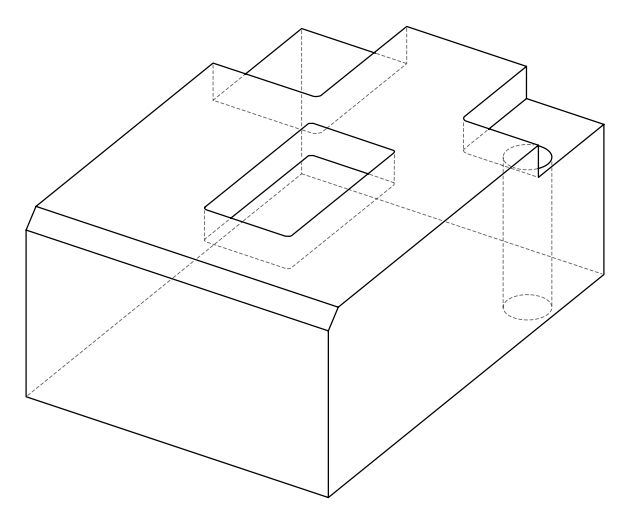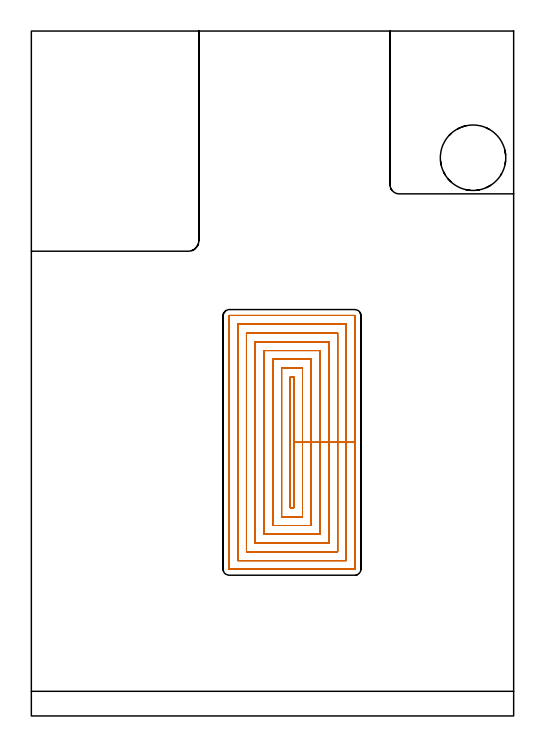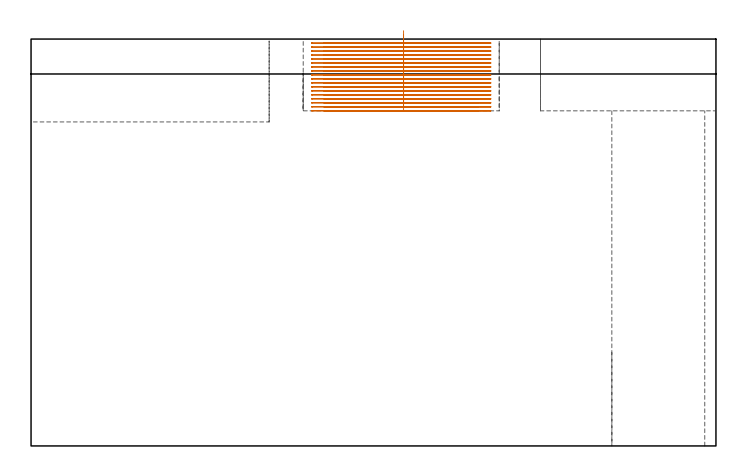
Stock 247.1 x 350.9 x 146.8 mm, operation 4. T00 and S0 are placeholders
(PLAN: 5 operations, 4 tool changes, 160.6 min)
(1 AREA_MILL | FG_CHAMFER_SURFACE | UGT0205_001 | 10.11 min | 19616 mm3)
(2 MILL_CORNER_NOTCH_RECTANGULAR | CORNER_NOTCH_RECTANGULAR | NXT0201_009 | Follow Part, ap 2, ae 75% | 29.83 min | 136631 mm3)
(3 MILL_CORNER_NOTCH_RECTANGULAR_1 | CORNER_NOTCH_RECTANGULAR_1 | NXT0201_013 | Follow Part, ap 2.5, ae 75% | 38.9 min | 289515 mm3)
(4 MILL_RECTANGULAR_POCKET | POCKET_RECTANGULAR_STRAIGHT | NXT0201_008 | Follow Part, ap 1.5, ae 75% | 78.38 min | 249045 mm3)
(5 MILL_THROUGH_HOLE_FROM_SOLID_MATERIAL | STEP1HOLE | UGT0201_018 | Circular | 3.38 min | 106602 mm3)
(TOOL UGT0205_001 | Chamfer Mill 20 x 3 x 45 deg. | D20 FL50 Z2)
(TOOL NXT0201_009 | ENDMILL 8mm [2P460-0800-NA 1630] | D8 FL26 Z6)
(TOOL NXT0201_013 | ENDMILL 10mm | D10 FL30 Z4)
(TOOL NXT0201_008 | ENDMILL 6mm [2P460-0600-NA 1630] | D6 FL26 Z6)
(TOOL UGT0201_018 | End mill 30 mm | D30 FL50 Z4)
(OP 4 MILL_RECTANGULAR_POCKET)
G17 G21 G94 G90
T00 M6
G54
G17 G0 G90 X134.4 Y123.584 S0 M3
G43 Z156.8 H1
Z149.8
G94 G1 Y140.15 Z145.361 F250.
Y173.7 F500.
X132.7
Y106.6
X134.4
Y140.15
X138.9
Y178.2
X128.2
Y102.1
X138.9
Y140.15
X143.4
Y182.7
X123.7
Y97.6
X143.4
Y140.15
X147.9
Y187.2
X119.2
Y93.1
X147.9
Y140.15
X152.4
Y191.7
X114.7
Y88.6
X152.4
Y140.15
X156.9
Y196.2
X110.2
Y84.1
X156.9
Y140.15
X161.4
Y200.7
X105.7
Y79.6
X161.4
Y140.15
X165.9
Y205.
G3 X165.7 Y205.2 R0.2
G1 X101.4
G3 X101.2 Y205. R0.2
G1 Y75.3
G3 X101.4 Y75.1 R0.2
G1 X165.7
G3 X165.9 Y75.3 R0.2
G1 Y140.15
Y141.15
G0 X134.4 Y123.584 Z148.361
G1 Y140.15 Z143.922 F250.
Y173.7 F500.
X132.7
Y106.6
X134.4
Y140.15
X138.9
Y178.2
X128.2
Y102.1
X138.9
Y140.15
X143.4
Y182.7
X123.7
Y97.6
X143.4
Y140.15
X147.9
Y187.2
X119.2
Y93.1
X147.9
Y140.15
X152.4
Y191.7
X114.7
Y88.6
X152.4
Y140.15
X156.9
Y196.2
X110.2
Y84.1
X156.9
Y140.15
X161.4
Y200.7
X105.7
Y79.6
X161.4
Y140.15
X165.9
Y205.
G3 X165.7 Y205.2 R0.2
G1 X101.4
G3 X101.2 Y205. R0.2
G1 Y75.3
G3 X101.4 Y75.1 R0.2
G1 X165.7
G3 X165.9 Y75.3 R0.2
G1 Y140.15
Y141.15
G0 X134.4 Y123.584 Z146.922
G1 Y140.15 Z142.483 F250.
Y173.7 F500.
X132.7
Y106.6
X134.4
Y140.15
X138.9
Y178.2
X128.2
Y102.1
X138.9
Y140.15
X143.4
Y182.7
X123.7
Y97.6
X143.4
Y140.15
X147.9
Y187.2
X119.2
Y93.1
X147.9
Y140.15
X152.4
Y191.7
X114.7
Y88.6
X152.4
Y140.15
X156.9
Y196.2
X110.2
Y84.1
X156.9
Y140.15
X161.4
Y200.7
X105.7
Y79.6
X161.4
Y140.15
X165.9
Y205.
G3 X165.7 Y205.2 R0.2
G1 X101.4
G3 X101.2 Y205. R0.2
G1 Y75.3
G3 X101.4 Y75.1 R0.2
G1 X165.7
G3 X165.9 Y75.3 R0.2
G1 Y140.15
Y141.15
G0 X134.4 Y123.584 Z145.483
G1 Y140.15 Z141.044 F250.
Y173.7 F500.
X132.7
Y106.6
X134.4
Y140.15
X138.9
Y178.2
X128.2
Y102.1
X138.9
Y140.15
X143.4
Y182.7
X123.7
Y97.6
X143.4
Y140.15
X147.9
Y187.2
X119.2
Y93.1
X147.9
Y140.15
X152.4
Y191.7
X114.7
Y88.6
X152.4
Y140.15
X156.9
Y196.2
X110.2
Y84.1
X156.9
Y140.15
X161.4
Y200.7
X105.7
Y79.6
X161.4
Y140.15
X165.9
Y205.
G3 X165.7 Y205.2 R0.2
G1 X101.4
G3 X101.2 Y205. R0.2
G1 Y75.3
G3 X101.4 Y75.1 R0.2
G1 X165.7
G3 X165.9 Y75.3 R0.2
G1 Y140.15
Y141.15
G0 X134.4 Y123.584 Z144.044
G1 Y140.15 Z139.605 F250.
Y173.7 F500.
X132.7
Y106.6
X134.4
Y140.15
X138.9
Y178.2
X128.2
Y102.1
X138.9
Y140.15
X143.4
Y182.7
X123.7
Y97.6
X143.4
Y140.15
X147.9
Y187.2
X119.2
Y93.1
X147.9
Y140.15
X152.4
Y191.7
X114.7
Y88.6
X152.4
Y140.15
X156.9
Y196.2
X110.2
Y84.1
X156.9
Y140.15
X161.4
Y200.7
X105.7
Y79.6
X161.4
Y140.15
X165.9
Y205.
G3 X165.7 Y205.2 R0.2
G1 X101.4
G3 X101.2 Y205. R0.2
G1 Y75.3
G3 X101.4 Y75.1 R0.2
G1 X165.7
G3 X165.9 Y75.3 R0.2
G1 Y140.15
Y141.15
G0 X134.4 Y123.584 Z142.605
G1 Y140.15 Z138.167 F250.
Y173.7 F500.
X132.7
Y106.6
X134.4
Y140.15
X138.9
Y178.2
X128.2
Y102.1
X138.9
Y140.15
X143.4
Y182.7
X123.7
Y97.6
X143.4
Y140.15
X147.9
Y187.2
X119.2
Y93.1
X147.9
Y140.15
X152.4
Y191.7
X114.7
Y88.6
X152.4
Y140.15
X156.9
Y196.2
X110.2
Y84.1
X156.9
Y140.15
X161.4
Y200.7
X105.7
Y79.6
X161.4
Y140.15
X165.9
Y205.
G3 X165.7 Y205.2 R0.2
G1 X101.4
G3 X101.2 Y205. R0.2
G1 Y75.3
G3 X101.4 Y75.1 R0.2
G1 X165.7
G3 X165.9 Y75.3 R0.2
G1 Y140.15
Y141.15
G0 X134.4 Y123.584 Z141.167
G1 Y140.15 Z136.728 F250.
Y173.7 F500.
X132.7
Y106.6
X134.4
Y140.15
X138.9
Y178.2
X128.2
Y102.1
X138.9
Y140.15
X143.4
Y182.7
X123.7
Y97.6
X143.4
Y140.15
X147.9
Y187.2
X119.2
Y93.1
X147.9
Y140.15
X152.4
Y191.7
X114.7
Y88.6
X152.4
Y140.15
X156.9
Y196.2
X110.2
Y84.1
X156.9
Y140.15
X161.4
Y200.7
X105.7
Y79.6
X161.4
Y140.15
X165.9
Y205.
G3 X165.7 Y205.2 R0.2
G1 X101.4
G3 X101.2 Y205. R0.2
G1 Y75.3
G3 X101.4 Y75.1 R0.2
G1 X165.7
G3 X165.9 Y75.3 R0.2
G1 Y140.15
Y141.15
G0 X134.4 Y123.584 Z139.728
G1 Y140.15 Z135.289 F250.
Y173.7 F500.
X132.7
Y106.6
X134.4
Y140.15
X138.9
Y178.2
X128.2
Y102.1
X138.9
Y140.15
X143.4
Y182.7
X123.7
Y97.6
X143.4
Y140.15
X147.9
Y187.2
X119.2
Y93.1
X147.9
Y140.15
X152.4
Y191.7
X114.7
Y88.6
X152.4
Y140.15
X156.9
Y196.2
X110.2
Y84.1
X156.9
Y140.15
X161.4
Y200.7
X105.7
Y79.6
X161.4
Y140.15
X165.9
Y205.
G3 X165.7 Y205.2 R0.2
G1 X101.4
G3 X101.2 Y205. R0.2
G1 Y75.3
G3 X101.4 Y75.1 R0.2
G1 X165.7
G3 X165.9 Y75.3 R0.2
G1 Y140.15
Y141.15
G0 X134.4 Y123.584 Z138.289
G1 Y140.15 Z133.85 F250.
Y173.7 F500.
X132.7
Y106.6
X134.4
Y140.15
X138.9
Y178.2
X128.2
Y102.1
X138.9
Y140.15
X143.4
Y182.7
X123.7
Y97.6
X143.4
Y140.15
X147.9
Y187.2
X119.2
Y93.1
X147.9
Y140.15
X152.4
Y191.7
X114.7
Y88.6
X152.4
Y140.15
X156.9
Y196.2
X110.2
Y84.1
X156.9
Y140.15
X161.4
Y200.7
X105.7
Y79.6
X161.4
Y140.15
X165.9
Y205.
G3 X165.7 Y205.2 R0.2
G1 X101.4
G3 X101.2 Y205. R0.2
G1 Y75.3
G3 X101.4 Y75.1 R0.2
G1 X165.7
G3 X165.9 Y75.3 R0.2
G1 Y140.15
Y141.15
G0 X134.4 Y123.584 Z136.85
G1 Y140.15 Z132.411 F250.
Y173.7 F500.
X132.7
Y106.6
X134.4
Y140.15
X138.9
Y178.2
X128.2
Y102.1
X138.9
Y140.15
X143.4
Y182.7
X123.7
Y97.6
X143.4
Y140.15
X147.9
Y187.2
X119.2
Y93.1
X147.9
Y140.15
X152.4
Y191.7
X114.7
Y88.6
X152.4
Y140.15
X156.9
Y196.2
X110.2
Y84.1
X156.9
Y140.15
X161.4
Y200.7
X105.7
Y79.6
X161.4
Y140.15
X165.9
Y205.
G3 X165.7 Y205.2 R0.2
G1 X101.4
G3 X101.2 Y205. R0.2
G1 Y75.3
G3 X101.4 Y75.1 R0.2
G1 X165.7
G3 X165.9 Y75.3 R0.2
G1 Y140.15
Y141.15
G0 X134.4 Y123.584 Z135.411
G1 Y140.15 Z130.972 F250.
Y173.7 F500.
X132.7
Y106.6
X134.4
Y140.15
X138.9
Y178.2
X128.2
Y102.1
X138.9
Y140.15
X143.4
Y182.7
X123.7
Y97.6
X143.4
Y140.15
X147.9
Y187.2
X119.2
Y93.1
X147.9
Y140.15
X152.4
Y191.7
X114.7
Y88.6
X152.4
Y140.15
X156.9
Y196.2
X110.2
Y84.1
X156.9
Y140.15
X161.4
Y200.7
X105.7
Y79.6
X161.4
Y140.15
X165.9
Y205.
G3 X165.7 Y205.2 R0.2
G1 X101.4
G3 X101.2 Y205. R0.2
G1 Y75.3
G3 X101.4 Y75.1 R0.2
G1 X165.7
G3 X165.9 Y75.3 R0.2
G1 Y140.15
Y141.15
G0 X134.4 Y123.584 Z133.972
G1 Y140.15 Z129.533 F250.
Y173.7 F500.
X132.7
Y106.6
X134.4
Y140.15
X138.9
Y178.2
X128.2
Y102.1
X138.9
Y140.15
X143.4
Y182.7
X123.7
Y97.6
X143.4
Y140.15
X147.9
Y187.2
X119.2
Y93.1
X147.9
Y140.15
X152.4
Y191.7
X114.7
Y88.6
X152.4
Y140.15
X156.9
Y196.2
X110.2
Y84.1
X156.9
Y140.15
X161.4
Y200.7
X105.7
Y79.6
X161.4
Y140.15
X165.9
Y205.
G3 X165.7 Y205.2 R0.2
G1 X101.4
G3 X101.2 Y205. R0.2
G1 Y75.3
G3 X101.4 Y75.1 R0.2
G1 X165.7
G3 X165.9 Y75.3 R0.2
G1 Y140.15
Y141.15
G0 X134.4 Y123.584 Z132.533
G1 Y140.15 Z128.094 F250.
Y173.7 F500.
X132.7
Y106.6
X134.4
Y140.15
X138.9
Y178.2
X128.2
Y102.1
X138.9
Y140.15
X143.4
Y182.7
X123.7
Y97.6
X143.4
Y140.15
X147.9
Y187.2
X119.2
Y93.1
X147.9
Y140.15
X152.4
Y191.7
X114.7
Y88.6
X152.4
Y140.15
X156.9
Y196.2
X110.2
Y84.1
X156.9
Y140.15
X161.4
Y200.7
X105.7
Y79.6
X161.4
Y140.15
X165.9
Y205.
G3 X165.7 Y205.2 R0.2
G1 X101.4
G3 X101.2 Y205. R0.2
G1 Y75.3
G3 X101.4 Y75.1 R0.2
G1 X165.7
G3 X165.9 Y75.3 R0.2
G1 Y140.15
Y141.15
G0 X134.4 Y123.584 Z131.094
G1 Y140.15 Z126.656 F250.
Y173.7 F500.
X132.7
Y106.6
X134.4
Y140.15
X138.9
Y178.2
X128.2
Y102.1
X138.9
Y140.15
X143.4
Y182.7
X123.7
Y97.6
X143.4
Y140.15
X147.9
Y187.2
X119.2
Y93.1
X147.9
Y140.15
X152.4
Y191.7
X114.7
Y88.6
X152.4
Y140.15
X156.9
Y196.2
X110.2
Y84.1
X156.9
Y140.15
X161.4
Y200.7
X105.7
Y79.6
X161.4
Y140.15
X165.9
Y205.
G3 X165.7 Y205.2 R0.2
G1 X101.4
G3 X101.2 Y205. R0.2
G1 Y75.3
G3 X101.4 Y75.1 R0.2
G1 X165.7
G3 X165.9 Y75.3 R0.2
G1 Y140.15
Y141.15
G0 X134.4 Y123.584 Z129.656
G1 Y140.15 Z125.217 F250.
Y173.7 F500.
X132.7
Y106.6
X134.4
Y140.15
X138.9
Y178.2
X128.2
Y102.1
X138.9
Y140.15
X143.4
Y182.7
X123.7
Y97.6
X143.4
Y140.15
X147.9
Y187.2
X119.2
Y93.1
X147.9
Y140.15
X152.4
Y191.7
X114.7
Y88.6
X152.4
Y140.15
X156.9
Y196.2
X110.2
Y84.1
X156.9
Y140.15
X161.4
Y200.7
X105.7
Y79.6
X161.4
Y140.15
X165.9
Y205.
G3 X165.7 Y205.2 R0.2
G1 X101.4
G3 X101.2 Y205. R0.2
G1 Y75.3
G3 X101.4 Y75.1 R0.2
G1 X165.7
G3 X165.9 Y75.3 R0.2
G1 Y140.15
Y141.15
G0 X134.4 Y123.584 Z128.217
G1 Y140.15 Z123.778 F250.
Y173.7 F500.
X132.7
Y106.6
X134.4
Y140.15
X138.9
Y178.2
X128.2
Y102.1
X138.9
Y140.15
X143.4
Y182.7
X123.7
Y97.6
X143.4
Y140.15
X147.9
Y187.2
X119.2
Y93.1
X147.9
Y140.15
X152.4
Y191.7
X114.7
Y88.6
X152.4
Y140.15
X156.9
Y196.2
X110.2
Y84.1
X156.9
Y140.15
X161.4
Y200.7
X105.7
Y79.6
X161.4
Y140.15
X165.9
Y205.
G3 X165.7 Y205.2 R0.2
G1 X101.4
G3 X101.2 Y205. R0.2
G1 Y75.3
G3 X101.4 Y75.1 R0.2
G1 X165.7
G3 X165.9 Y75.3 R0.2
G1 Y140.15
Y141.15
G0 X134.4 Y123.584 Z126.778
G1 Y140.15 Z122.339 F250.
Y173.7 F500.
X132.7
Y106.6
X134.4
Y140.15
X138.9
Y178.2
X128.2
Y102.1
X138.9
Y140.15
X143.4
Y182.7
X123.7
Y97.6
X143.4
Y140.15
X147.9
Y187.2
X119.2
Y93.1
X147.9
Y140.15
X152.4
Y191.7
X114.7
Y88.6
X152.4
Y140.15
X156.9
Y196.2
X110.2
Y84.1
X156.9
Y140.15
X161.4
Y200.7
X105.7
Y79.6
X161.4
Y140.15
X165.9
Y205.
G3 X165.7 Y205.2 R0.2
G1 X101.4
G3 X101.2 Y205. R0.2
G1 Y75.3
G3 X101.4 Y75.1 R0.2
G1 X165.7
G3 X165.9 Y75.3 R0.2
G1 Y140.15
Y141.15
G0 X134.4 Y123.584 Z125.339
G1 Y140.15 Z120.9 F250.
Y173.7 F500.
X132.7
Y106.6
X134.4
Y140.15
X138.9
Y178.2
X128.2
Y102.1
X138.9
Y140.15
X143.4
Y182.7
X123.7
Y97.6
X143.4
Y140.15
X147.9
Y187.2
X119.2
Y93.1
X147.9
Y140.15
X152.4
Y191.7
X114.7
Y88.6
X152.4
Y140.15
X156.9
Y196.2
X110.2
Y84.1
X156.9
Y140.15
X161.4
Y200.7
X105.7
Y79.6
X161.4
Y140.15
X165.9
Y205.
G3 X165.7 Y205.2 R0.2
G1 X101.4
G3 X101.2 Y205. R0.2
G1 Y75.3
G3 X101.4 Y75.1 R0.2
G1 X165.7
G3 X165.9 Y75.3 R0.2
G1 Y140.15
Y141.15
G0 Z156.8
M5
M2
